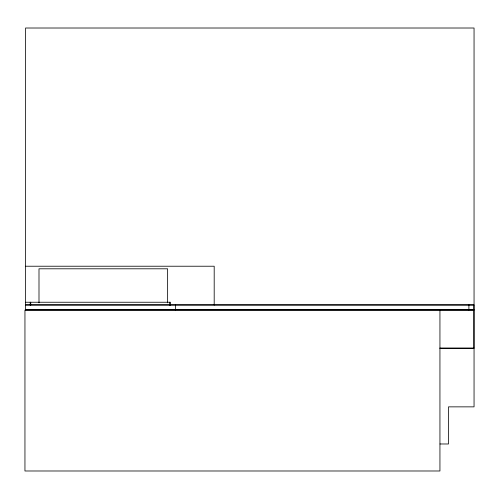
<?xml version="1.0" encoding="UTF-8"?>
<svg xmlns="http://www.w3.org/2000/svg" width="499" height="499" viewBox="0 0 499 499"><rect width="100%" height="100%" fill="white"/><g stroke="black" fill="none" stroke-linecap="round" stroke-linejoin="round"><path stroke-width="0.75" d="M25.58 266.223L214.19 266.223L214.19 305.082M25.58 302.244L170.452 302.244L170.452 305.182M25.58 304.82L473.907 304.82L473.907 348.52L439.943 348.52M25.58 305.076L473.907 305.076M25.58 309.704L473.907 309.704M25.58 309.966L473.907 309.966M473.907 310.091L24.95 310.091L24.95 470.987L439.943 470.987L439.943 310.091M439.943 348.009L473.907 348.009M439.999 443.979L448.501 443.979L448.501 406.86L474.05 406.86L474.05 28.013L25.58 28.013L25.58 310.328M468.898 304.82L468.898 309.966M175.598 304.82L175.598 309.966M169.654 302.244L169.654 305.182M167.633 302.849L167.633 268.799L38.997 268.799L38.997 302.849M30.72 302.244L30.72 305.182M30.239 302.244L30.239 305.182"/></g></svg>
